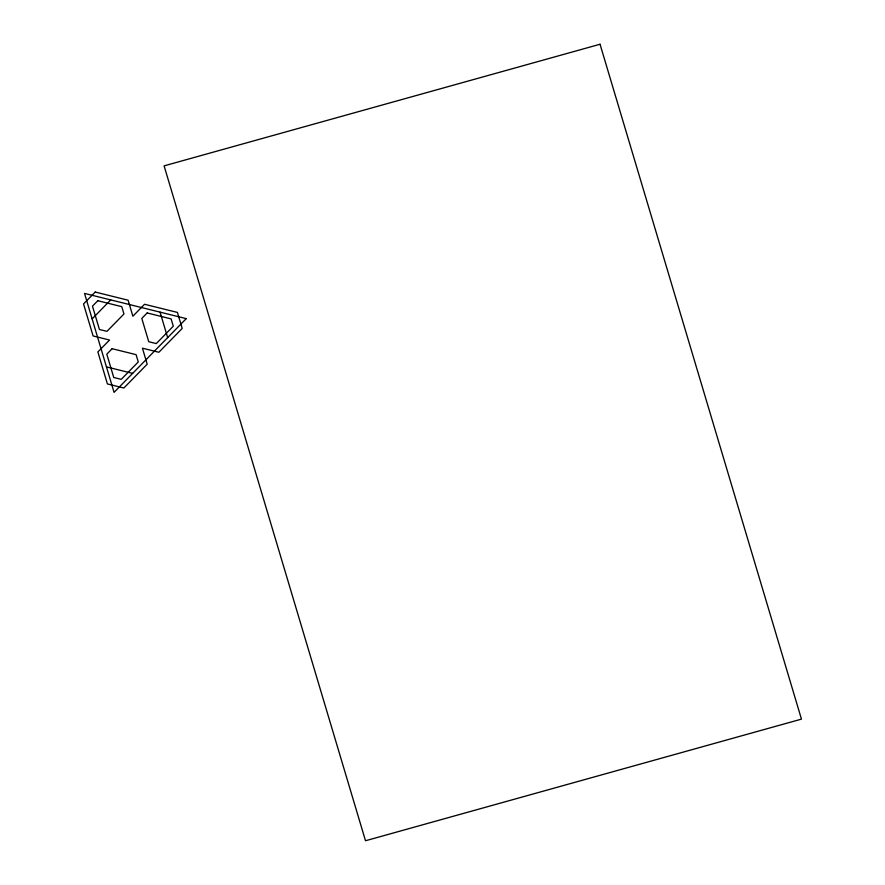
<?xml version="1.0" encoding="UTF-8"?>
<svg xmlns="http://www.w3.org/2000/svg" width="885" height="885" viewBox="0 0 885 885"><rect width="100%" height="100%" fill="white"/><g stroke="black" fill="none" stroke-linecap="round" stroke-linejoin="round"><path stroke-width="1.33" d="M92.14 318.899L110.725 299.904M106.454 366.888L132.65 373.381M160.052 312.139L167.663 337.616M95.215 292.05L83.544 303.964L93.091 335.957L109.541 340.028L97.87 351.953L107.417 383.946L123.856 388.017L147.198 364.177L142.43 348.192L158.869 352.263L182.21 328.423L177.431 312.427L144.543 304.274L132.872 316.199L128.104 300.203L95.215 292.05M97.804 300.723L92.471 306.177L99.43 329.485L106.941 331.355L123.955 313.987L121.765 306.664L97.804 300.723M112.129 348.712L106.797 354.166L113.745 377.475L121.267 379.344L138.27 361.965L136.091 354.653L112.129 348.712M147.142 312.958L141.799 318.412L148.757 341.721L156.28 343.579L173.283 326.211L171.104 318.899L147.142 312.958M186.248 318.633L114.065 392.365L84.529 293.411L186.248 318.633M600.041 44.25L164.101 165.871L365.505 840.75L801.456 719.129L600.041 44.25"/></g></svg>
